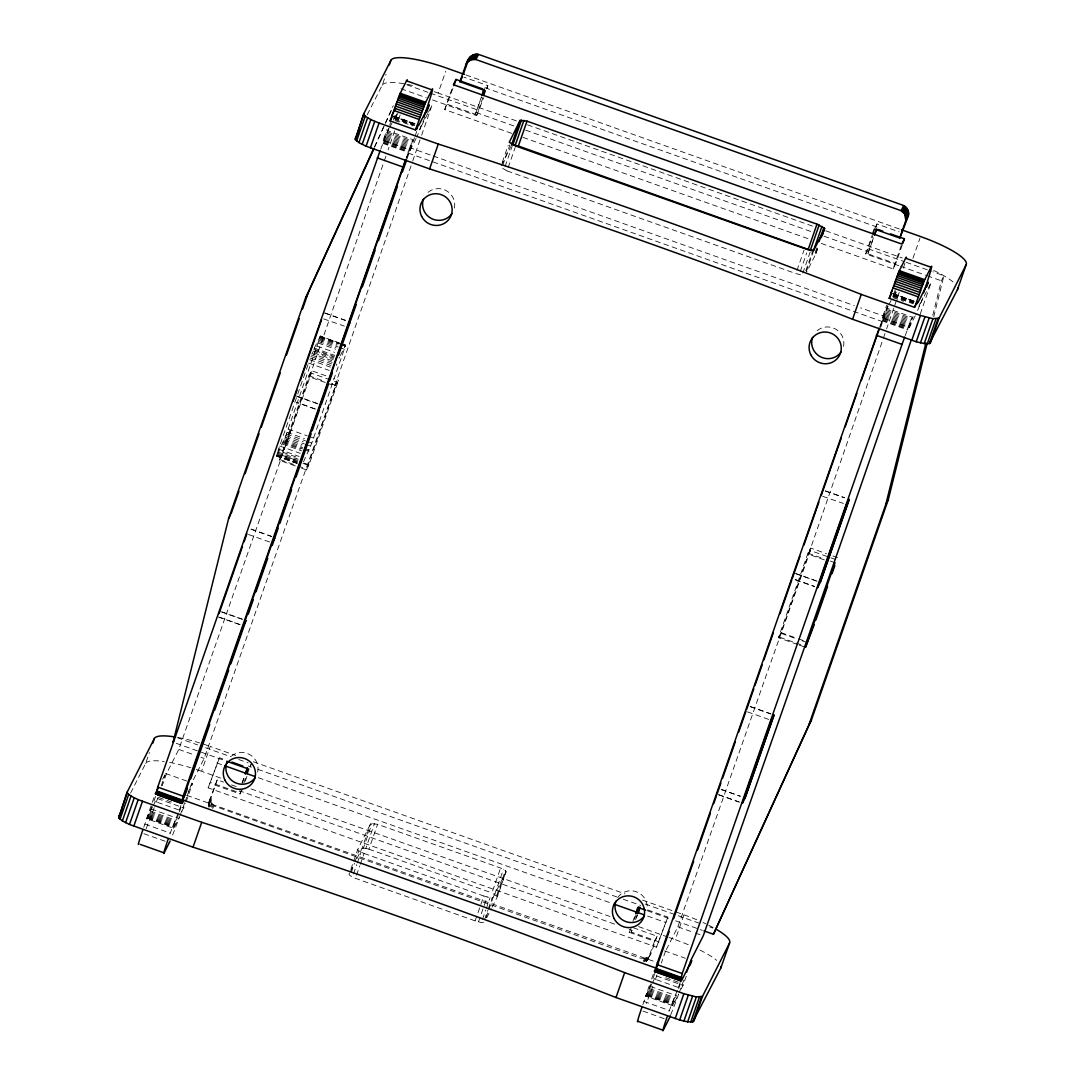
<?xml version="1.0" encoding="UTF-8"?>
<svg xmlns="http://www.w3.org/2000/svg" width="1085" height="1085" viewBox="0 0 1085 1085"><rect width="100%" height="100%" fill="white"/><g stroke="black" fill="none" stroke-linecap="round" stroke-linejoin="round"><path stroke-width="0.75" stroke-dasharray="5 3.75" d="M217.217 779.844L211.127 797.543L211.412 802.1L208.835 807.172L208.551 802.615L217.217 779.844L223.551 782.109M297.005 463.458L276.377 456.12L276.675 454.873L277.624 451.875L298.239 459.199M339.374 342.996L320.36 336.024L285.87 435.627L276.377 456.12M303.447 461.952L311.829 443.046L345.735 345.044L340.297 355.636M932.788 315.328L941.36 280.798L943.936 275.726L932.91 271.806M933.724 316.82L943.936 275.726M307.991 364.668L278.058 450.56L298.673 457.884M155.548 796.39L153.948 801.083L179.323 810.102L170.236 833.09A26.949 0.746 -70.4 0 0 169.124 836.291M179.323 810.102L180.924 805.409M654.635 973.788L653.034 978.48L678.41 987.499L669.323 1010.488A26.949 0.746 -70.4 0 0 668.211 1013.688M678.41 987.499L680.01 982.807M325.283 382.503L309.428 376.861L325.242 331.318A5630.255 157.786 -70.4 0 0 383.71 162.479M326.87 383.059L334.804 385.88L350.618 340.337A5630.255 157.786 -70.4 0 0 411.283 165.164M824.383 559.901L808.515 554.259L824.329 508.716A5630.255 157.786 -70.4 0 0 882.81 339.876M130.634 793.04L145.661 763.42L149.459 752.542M367.218 114.779L382.245 85.159L386.043 74.268M172.583 835.057A53.884 1.492 -70.4 0 0 179.608 816.693L173.654 828.316L146.583 818.687L154.721 795.373M416.125 138.432L410.238 150.042L383.168 140.426L386.965 129.535M143.749 827.272A26.949 0.746 -70.4 0 1 144.861 824.071L152.836 804.243M380.727 149.228L389.203 126.592M389.691 125.209L390.654 122.442M161.231 785.947L165.029 775.056M393.462 120.109L395.632 113.898M295.296 465.967L279.374 460.311L308.872 375.736L311.449 370.65L327.372 376.319M279.374 460.311L281.951 455.225L311.449 370.65M330.342 379.913L311.314 373.145L264.211 506.288A5630.16 155.304 -70.4 0 1 178.781 749.423L166.412 773.808A53.884 1.492 -70.4 0 1 162.221 785.703M406.549 157.881L410.795 148.021L431.532 155.386M406.889 159.197L410.795 148.021M173.654 828.316L181.792 804.989M410.238 150.042L414.565 137.605M415.107 136.045L416.735 131.393M184.762 802.629A53.884 1.492 -70.4 0 1 180.164 815.215L185.589 803.334M186.132 801.774L192.628 783.126L188.22 791.833M424.872 117.302L416.857 136.981M187.122 796.051A53.884 1.492 -70.4 0 0 191.787 782.827L204.156 758.442A5630.16 155.304 -70.4 0 0 289.587 515.307L336.689 382.178L331.929 380.482M301.657 468.232L306.445 469.927L335.943 385.351L338.52 380.279L333.746 378.584M220.716 778.108L201.579 771.313L210.246 746.439L235.77 755.499M516.311 120.828L438.15 93.039L445.745 71.271M306.445 469.927L309.022 464.855L338.52 380.279M647.677 909.908L667.845 917.069L656.493 947.191L208.171 787.832L219.509 757.71L225.707 759.92M511.754 133.387L444.742 109.571L452.879 86.244M208.171 787.832L219.509 757.71M444.742 109.571L453.367 87.22M241.996 783.18L244.708 775.409M447.413 104.323L475.325 114.25L481.292 97.148M242.308 783.044L245.02 775.273M475.325 114.25L481.604 96.999M214.64 784.93L240.016 793.949L241.101 790.843M243.813 783.058L246.526 775.287M432.495 99.928L476.613 115.607L483.123 96.958M245.305 781.091L246.932 776.426M250.174 767.109L251.259 763.989L249.333 767.8M476.613 115.607L483.53 98.098M486.785 88.767L487.87 85.661L464.082 77.198M502.206 162.465L508.173 145.363M502.816 165.137L509.869 144.915M505.081 166.453L512.134 146.244M810.237 251.883L802.1 275.197L795.875 273.569L507.007 170.887L515.144 147.56M492.061 907.236L497.378 896.753L506.044 871.879L505.352 870.631L500.605 868.014L377.607 824.302L370.69 823.515L357.657 849.704L348.99 874.578L350.143 875.69L355.419 878.335L475.135 920.894L481.374 922.535L484.452 922.209M351.228 872.584L354.483 863.253M355.026 861.693L358.823 850.816L357.657 849.704M356.951 858.574L362.024 848.389L370.69 823.515M353.493 873.9L356.748 864.569M357.291 863.009L361.088 852.132L358.823 850.816M362.024 848.389L363.394 848.144L372.074 823.257M356.504 875.215L359.759 865.898M360.301 864.338L364.099 853.461L361.088 852.132M363.394 848.144L365.821 848.416L374.501 823.542M365.821 848.416L368.927 849.175L377.607 824.302M475.135 920.894L483.815 896.02L490.054 897.661L493.132 897.336L506.044 871.879M478.444 921.924L487.124 897.051M482.459 919.415L485.714 910.098M486.256 908.538L490.054 897.661M497.378 896.753L491.939 892.901L500.605 868.014M484.575 919.524L487.83 910.193M488.372 908.647L492.17 897.756M486.08 917.544L488.25 911.332M488.792 909.772L493.132 897.336M494.746 894.243L503.426 869.37M496.672 895.505L505.352 870.631M497.31 896.224L505.99 871.336M796.96 270.463L803.999 250.255M800.255 271.481L806.765 252.832M805.843 270.64L812.353 251.978M806.277 271.779L813.316 251.571M816.842 247.814L815.215 252.479L815.92 253.727L806.725 271.86M815.852 253.185L817.48 248.519M815.92 253.727L818.09 247.516M633.287 927.743L657.09 936.206L654.513 941.278L629.137 932.259L630.222 929.153M632.921 921.368L635.091 915.157M898.828 265.689L865.735 253.917L872.245 235.269M634.413 919.402L636.041 914.736M865.735 253.917L872.652 236.408M875.907 227.077L876.992 223.971L899.194 231.864M659.165 941.943L631.253 932.029L632.324 928.909M635.579 919.592L637.207 914.926M902.245 245.02L895.735 263.682L867.824 253.754L873.791 236.652M636.447 917.896L637.532 914.791M867.824 253.754L873.561 238.076M657.09 936.206L650.851 953.837L646.145 961.608L650.851 953.837M656.493 947.191L667.845 917.069M821.277 243.406L893.077 268.931L901.215 245.603M670.72 1014.773A53.884 1.492 -70.4 0 0 678.695 994.091L672.741 1005.714L645.67 996.084L649.467 985.207M651.637 978.982L653.807 972.77M915.211 315.83L909.325 327.439L882.254 317.824L886.594 305.387M880.274 326.232L884.519 316.359L860.595 307.855M642.835 1004.669A26.949 0.746 -70.4 0 1 643.947 1001.469L651.922 981.654M879.827 326.626L888.289 303.99M880.613 327.548L884.519 316.359M895.274 289.736L892.562 297.507L903.466 301.304M797.57 644.504L778.46 637.709L807.959 553.133L810.536 548.047L826.458 553.716M778.46 637.709L781.037 632.623L810.536 548.047M666.231 949.768L677.867 926.821A5630.16 155.304 -70.4 0 0 763.297 683.686L810.4 550.556L829.428 557.31M688.243 944.696A53.884 11.284 19.2 0 0 675.29 939.691L683.957 914.818L674.395 911.414M912.946 258.311L919.999 238.103M672.741 1005.714L676.538 994.823M678.708 988.611L680.336 983.946M909.325 327.439L913.122 316.562M683.848 980.04A53.884 1.492 -70.4 0 1 679.251 992.612L683.048 985.397L686.846 974.52M922.874 297.805L915.943 314.379M406.115 158.247L413.141 139.762L387.765 130.743M905.202 335.645L912.227 317.159L886.852 308.14M654.513 941.278L647.691 959.899M336.255 365.536L336.825 364.004M312.48 352.218L311.992 353.534L332.607 360.871M320.36 336.024L313.348 350.021L333.963 357.345M339.062 358.199L339.551 357.114M374.311 147.234L393.258 105.665M374.786 146.773L391.631 109.829M501.297 165.666L510.709 146.692M350.428 871.662L354.049 864.392M383.168 140.426L389.054 128.817M389.786 127.365L391.997 123.012M397.951 113.247L394.316 120.408L399.077 122.103M427.693 113.667L419.692 129.427A53.884 1.492 -70.4 0 0 420.817 126.199M428.426 112.23L432.061 105.055A5630.255 157.786 -70.4 0 1 420.587 138.243M309.428 376.861L311.314 373.145M334.804 385.88L336.689 382.178M486.582 88.197L487.87 85.661M162.628 779.301L164.825 774.948M146.583 818.687L152.47 807.077M153.216 805.626L156.891 798.384L183.962 808M208.551 802.615L211.127 797.543M208.388 803.754L210.965 798.682M208.388 804.907L210.965 799.835M208.537 806.06L211.114 800.974M209.92 806.982L211.86 803.171L211.412 802.1M211.155 806.725L212.443 804.188L211.86 803.171M211.86 807.66L213.148 805.111L212.443 804.188M212.687 808.488L213.976 805.952L213.148 805.111M240.016 793.949L242.592 788.863M486.745 917.72L491.302 908.742M875.053 227.782L876.992 223.971M893.077 268.931L895.735 263.682M882.254 317.824L888.14 306.214M888.873 304.763L891.083 300.409M896.318 292.082L893.403 297.805A53.884 1.492 -70.4 0 0 895.627 291.404M808.515 554.259L810.4 550.556M629.137 932.259L631.063 928.448M631.253 932.029L632.107 930.333L628.92 929.194M643.283 960.998L644.571 958.462L648.721 956.522M643.771 961.988L645.697 958.191M644.843 961.568L646.782 957.77M645.86 961.012L647.786 957.214M646.972 960.808L649.549 955.722M645.67 996.084L651.556 984.475M652.302 983.024L655.977 975.781L683.048 985.397M644.571 958.462L639.947 958.069L213.976 805.952M465.967 74.974L899.804 229.179M484.859 87.682L877.358 227.185M527.473 124.789L812.977 226.277M825.739 230.807L902.3 258.013M406.712 84.766L428.765 92.618M430.352 93.174L479.19 110.534M868.312 248.845L904.551 261.729M906.124 262.285L931.337 271.25M476.179 112.555L514.48 126.158M525.642 130.132L811.241 231.648M824.003 236.191L868.678 252.073M400.989 88.726L426.188 97.691M900.401 266.245L925.614 275.21M927.187 275.766L941.36 280.798M522.929 137.361L810.115 239.432M394.357 116.258L414.999 123.717M893.443 293.655L914.085 301.128M392.689 115.851L415.731 124.043M891.775 293.248L914.818 301.44M394.316 116.678L414.931 124.002M893.403 294.076L914.018 301.399M392.607 116.529L414.823 124.422M893.28 294.496L913.909 301.82M394.031 117.641L414.646 124.978M893.118 295.039L913.746 302.376M393.828 118.306L414.443 125.643M892.914 295.717L913.529 303.041M395.157 119.648L412.598 125.86M892.657 296.49L913.272 303.814M387.331 131.95L412.707 140.969M886.418 309.347L911.807 318.38M386.897 133.184L412.273 142.203M885.984 310.581L911.359 319.6M386.463 134.404L411.839 143.437M885.55 311.815L910.925 320.834M386.029 135.625L411.405 144.644M885.116 313.022L910.491 322.042M385.595 136.819L410.971 145.838M884.682 314.216L910.057 323.235M385.175 137.971L410.55 146.99M884.261 315.369L909.637 324.388M433.132 155.955L854.207 305.59M384.768 139.07L410.144 148.089M883.855 316.467L909.23 325.486M384.375 140.114L409.75 149.133M883.461 317.512L908.837 326.531M384.009 141.077L409.384 150.096M883.095 318.475L908.471 327.494M383.656 141.959L409.045 150.991M882.756 319.37L908.131 328.389M383.358 142.759L408.733 151.778M882.444 320.156L907.819 329.175M383.073 143.451L408.448 152.483M882.159 320.862L907.535 329.881M408.218 153.093L881.942 321.445M324.781 312.914L345.396 320.251M825.454 490.881L844.483 497.649M324.686 313.117L345.301 320.455M825.373 491.057L844.401 497.812M323.615 318.895L344.311 326.097M822.701 496.293L843.411 503.454M340.988 343.348L345.722 345.247M320.183 336.255L339.212 343.023M340.798 343.579L345.559 345.274M320.238 336.648L339.279 343.416M340.853 343.972L345.613 345.667M320.061 337.272L339.103 344.04M340.69 344.61L345.437 346.291M319.817 338.1L337.259 344.298M319.505 339.103L336.947 345.301M319.126 340.27L338.154 347.037M339.741 347.607L344.501 349.289M318.692 341.585L336.133 347.783M318.203 343.023L335.658 349.221M317.132 346.156L334.573 352.354M314.162 348.095L334.79 355.432M313.687 349.18L334.302 356.504M312.941 351.038L333.556 358.362M314.067 352.774L333.109 359.542M311.449 354.985L332.064 362.309M310.88 356.517L331.495 363.841M310.296 358.118L330.911 365.455M309.713 359.772L330.328 367.096M308.547 363.082L329.162 370.405M832.832 555.981L837.606 557.676M831.015 557.88L835.775 559.575M308.872 375.736L324.795 381.391M331.169 383.656L335.943 385.351M807.959 553.133L823.881 558.789M830.256 561.053L835.03 562.749M295.852 395.835L318.068 403.728M794.952 573.233L817.154 581.126M297.344 396.608L317.959 403.932M796.444 573.965L817.059 581.302M795.454 579.607L814.496 586.375M795.373 579.783L814.401 586.551M288.203 429.063L307.245 435.831M308.818 436.401L313.579 438.082M287.037 432.373L304.492 438.571M286.454 434.027L305.482 440.781M307.069 441.351L311.829 443.046M285.87 435.627L303.312 441.826M285.301 437.16L304.329 443.928M305.916 444.497L310.676 446.179M284.758 438.611L302.213 444.809M284.256 439.927L301.711 446.125M283.809 441.107L302.837 447.874M304.424 448.444L309.184 450.126M283.402 442.124L302.43 448.892M304.017 449.461L308.777 451.143M283.063 442.965L300.504 449.163M282.575 444.05L301.616 450.804M279.618 445.989L300.233 453.327M278.533 449.122L299.162 456.459M277.245 453.042L297.86 460.365M281.951 455.225L297.873 460.894M304.234 463.159L309.022 464.855M781.037 632.623L796.96 638.292M798.546 638.862L804.921 641.113M276.933 454.045L297.548 461.369M303.013 463.404L307.76 465.085M781.471 633.464L795.753 638.536M802.1 640.801L806.86 642.483M276.675 454.873L297.304 462.196M276.512 455.497L297.127 462.82M276.404 455.917L297.181 463.227M280.5 459.782L296.368 465.424M297.955 465.98L305.889 468.801M779.6 637.18L803.388 645.629M799.157 645.06L805.531 647.325M251.164 529.073L271.793 536.397M750.264 706.471L770.879 713.794M251.069 529.277L271.698 536.6M750.155 706.674L770.784 713.998M248.424 534.485L270.626 542.378M747.511 711.882L769.713 719.775M222.249 611.994L242.864 619.318M721.335 789.392L740.363 796.146M220.567 611.628L242.769 619.521M721.24 789.582L740.268 796.349M219.577 617.27L240.192 624.594M718.663 794.668L739.278 801.991M217.909 616.836L240.124 624.729M718.582 794.803L739.21 802.127M253.32 761.738L624.946 893.837M642.496 900.075L672.795 910.844M177.208 737.664L197.687 744.947M205.567 747.755L230.779 756.706M238.659 759.514L248.112 762.877M645.114 903.981L676.62 915.184M678.206 915.74L700.259 923.593M709.712 926.943L712.859 928.068M248.275 765.942L251.476 767.081M257.85 769.346L616.85 896.956M623.224 899.221L640.787 905.46M176.204 743.306L199.843 751.715M201.417 752.271L225.056 760.666M647.257 910.735L669.323 918.588M675.63 920.826L702.415 930.347M178.781 749.423L194.649 755.052M200.983 757.316L204.156 758.442M216.837 762.958L221.625 764.667M258.325 777.701L610.923 903.032M647.623 916.079L665.173 922.318M677.867 926.821L693.735 932.449M695.322 933.019L701.656 935.27M251.015 788.89L609.892 916.445M638.604 926.644L667.316 936.857M668.902 937.413L675.29 939.691M231.485 784.916L236.245 786.611M614.558 924.095L239.595 790.816L238.741 792.511L210.829 782.583M165.571 773.497L189.455 781.987M664.657 950.908L685.354 958.258M368.927 849.175L491.939 892.901M364.099 853.461L483.815 896.02M186.796 795.346L658.92 963.154M158.722 797.516L171.416 802.032M665.742 977.734L672.09 979.986M673.677 980.555L678.423 982.237M151.181 809.003L176.557 818.022M650.268 986.401L675.643 995.42M150.408 811.214L175.784 820.233M649.495 988.611L674.87 997.63M150.015 812.312L175.39 821.331M649.101 989.71L674.477 998.729M149.621 813.384L174.997 822.403M648.708 990.781L674.083 999.8M149.242 814.401L174.617 823.42M648.328 991.798L673.704 1000.818M148.889 815.364L174.265 824.383M647.976 992.761L673.351 1001.78M148.55 816.245L173.925 825.265M647.636 993.643L673.012 1002.662M148.252 817.032L173.627 826.051M647.338 994.43L672.714 1003.449M147.98 817.71L173.356 826.729M647.067 995.108L672.442 1004.127M147.75 818.266L173.125 827.285M646.836 995.664L672.212 1004.683M144.861 824.071L170.236 833.09M643.947 1001.469L669.323 1010.488M143.912 833.714L169.287 842.733M642.998 1011.111L668.374 1020.131M507.007 170.887L500.578 167.131M665.498 951.206A53.884 1.492 -70.4 0 1 663.193 957.784M662.718 959.113A53.884 1.492 -70.4 0 1 661.308 963.1M657.062 974.9A53.884 1.492 -70.4 0 1 654.987 980.555M652.777 986.523A53.884 1.492 -70.4 0 1 646.294 1003.435M920.229 314.067A5630.255 157.786 -70.4 0 0 931.147 282.453L918.778 306.824A53.884 1.492 -70.4 0 0 919.904 303.597M899.221 292.394A5630.255 157.786 -70.4 0 1 894.298 306.621M893.755 308.208A5630.255 157.786 -70.4 0 1 886.635 328.796M884.994 333.543A5630.255 157.786 -70.4 0 1 883.353 338.303M904.849 263.329A53.884 1.492 -70.4 0 1 903.357 268.212M186.647 797.366A53.884 1.492 -70.4 0 1 185.223 801.327M157.976 797.502A53.884 1.492 -70.4 0 1 154.789 806.182M154.233 807.674A53.884 1.492 -70.4 0 1 145.838 829.388M420.044 139.829A5630.255 157.786 -70.4 0 1 411.839 163.577M400.134 114.996A5630.255 157.786 -70.4 0 1 397.951 121.317M394.669 130.81A5630.255 157.786 -70.4 0 1 388.105 149.811M385.907 156.145A5630.255 157.786 -70.4 0 1 384.266 160.905M396.54 114.006A53.884 1.492 -70.4 0 1 394.872 118.794M683.957 914.818A53.884 11.284 19.2 0 1 696.923 919.822M702.999 922.494A53.884 11.284 19.2 0 1 705.874 923.837M708.654 925.193A53.884 11.284 19.2 0 1 713.794 927.892M178.293 737.556A53.884 11.284 19.2 0 1 199.586 742.899M203.587 744.161A53.884 11.284 19.2 0 1 210.246 746.439M145.661 763.42A53.884 11.284 19.2 0 1 164.174 761.521M169.613 762.429A53.884 11.284 19.2 0 1 190.906 767.773M196.236 769.482A53.884 11.284 19.2 0 1 201.579 771.313M699.974 950.067A53.884 11.284 19.2 0 1 716.67 960.388M382.245 85.159A53.884 11.284 19.2 0 1 415.175 86.108M434.149 91.655A53.884 11.284 19.2 0 1 438.15 93.039M933.778 270.45A53.884 11.284 19.2 0 1 953.24 282.127M231.376 756.204A16.166 15.8 26.9 0 1 257.579 772.439M817.168 330.667A16.166 15.8 26.9 0 1 842.977 348.231M617.718 897.566A16.166 15.8 26.9 0 1 647.135 908.023M428.046 192.357A16.166 15.8 26.9 0 1 454.249 208.605M315.396 409.004L296.354 402.25L315.315 409.14"/><path stroke-width="1.5" d="M872.788 233.709L874.415 229.043L899.791 238.063L905.88 220.377L904.565 213.731L901.079 210.653L475.922 59.526L471.297 59.729L468.272 61.384L466.143 64.069L459.918 81.714L485.293 90.733L483.666 95.399M899.791 238.063L908.145 216.403C909.8 211.928 907.074 206.598 902.584 205.106L479.624 54.765C473.223 52.27 467.608 58.305 466.143 64.069M156.186 794.437L157.745 787.113L380.143 150.666M157.773 795.007L181.561 803.47L183.121 796.146L405.519 159.685M654.974 972.77L656.832 964.524L879.23 328.063M680.349 981.789L682.207 973.543L904.619 337.082M373.606 148.781L305.522 298.117L228.582 518.684L173.057 742.194L174.346 739.644M703.989 930.903L713.442 934.266L808.881 724.943L885.808 504.376L925.844 343.28M713.442 934.266L811.458 719.87L888.384 499.303L927.2 343.131M916.703 304.166L917.273 302.105L914.574 307.34L889.198 298.321L898.95 271.508L905.609 258.216A53.884 1.492 -70.4 0 1 906.26 258.121M417.359 127.542L418.186 124.707L415.487 129.942L390.112 120.923L399.863 94.11L406.509 80.819A53.884 1.492 -70.4 0 1 407.16 80.724M416.748 129.373L417.074 128.423M716.154 929.221A53.884 11.284 19.2 0 1 729.568 943.014L720.888 967.888L692.813 1021.867L687.673 1021.826L679.644 1020.009L615.995 997.522A1516.423 317.715 19.2 0 0 193.035 847.182L129.495 824.464L122.361 820.897L118.753 817.819L127.298 791.86L154.341 738.546A53.884 11.284 19.2 0 1 175.512 737.054M901.404 229.749L920.541 236.544A53.884 11.284 19.2 0 1 966.138 264.74L957.472 289.614L929.397 343.606L924.244 343.565L916.215 341.748L852.566 319.261A1516.423 317.715 19.2 0 0 429.606 168.921L366.079 146.204L358.945 142.623L355.324 139.558L363.868 113.6L390.925 60.285A53.884 11.284 19.2 0 1 446.83 68.165L464.38 74.404M118.753 817.819L127.298 791.86M355.324 139.558L363.868 113.6M120.028 819.243L128.708 794.356L127.433 792.945M356.612 140.969L365.279 116.095L364.004 114.684M122.361 820.897L131.041 796.024L128.708 794.356M358.945 142.623L367.612 117.75L365.279 116.095M231.159 513.598L238.971 491.22M245.101 473.643L259.03 433.688M261.268 427.3L280.215 372.955M286.359 355.378L299.175 318.61M302.525 309.022L308.099 293.045L374.081 148.32M152.714 743.211L154.341 738.546M389.298 64.951L390.925 60.285M125.589 822.674L134.269 797.8L131.041 796.024M362.173 144.413L370.839 119.54L367.612 117.75M129.495 824.464L138.175 799.591L134.269 797.8M366.079 146.204L374.759 121.33L370.839 119.54M133.821 826.133L142.501 801.259L138.175 799.591M370.392 147.872L379.072 122.998L374.759 121.33M219.021 613.649L242.457 546.542M244.057 541.89L246.905 533.779M293.113 401.26L297.005 390.098M300.342 380.523L321.553 319.79M415.487 129.942L425.239 103.129L431.898 89.838L406.509 80.819M669.16 931.486L656.344 968.227L182.633 799.848L405.993 159.481M185.766 793.176L187.434 788.388M190.784 778.799L209.717 724.482M214.735 710.105L228.664 670.164M230.902 663.776L245.942 620.647M248.262 614.069L253.266 599.72M256.046 591.745L267.724 558.26M272.186 545.497L274.966 537.523L272.213 542.948M275.427 536.126L278.208 528.137M279.876 523.336L291.594 489.769M296.056 476.993L311.097 433.837M312.222 430.636L319.465 409.859M321.241 404.854L328.47 384.131M329.582 380.943L332.363 372.969M338.479 355.432L350.157 321.947L347.403 327.358M350.618 320.55L356.192 304.573M362.322 286.996L375.139 250.255M378.475 240.667L397.422 186.349M402.44 171.972L406.333 160.797M426.5 112.637L429.212 104.852L418.905 125.168M453.91 85.661L456.08 79.449L482.445 88.821M193.035 847.182L201.715 822.308L142.501 801.259M429.606 168.921L438.286 144.047L379.072 122.998M463.539 73.617L468.72 58.997M245.251 773.849L247.421 767.637M481.835 95.588L484.005 89.363M245.563 773.713L247.19 769.048M482.147 95.453L484.317 89.228M247.068 773.741L248.682 769.075L226.629 761.236M511.428 145.241L520.108 120.367L527.012 121.154L816.991 224.147L824.532 228.311L822.43 235.079M521.478 120.109L512.812 144.983L518.345 146.027L813.289 251.205L821.969 226.331M515.239 145.268L523.906 120.394M518.345 146.027L527.012 121.154M808.325 249.035L816.991 224.147M810.481 249.862L819.161 224.988M819.012 241.602L823.895 227.606M821.277 237.642L824.532 228.311M635.634 913.597L637.804 907.385L645.683 910.179M636.583 913.19L638.753 906.965M637.749 913.367L639.919 907.155M874.334 235.106L876.504 228.881M638.075 913.231L639.702 908.565M874.646 234.97L876.273 230.305M615.995 997.522L624.662 972.648A1516.423 317.715 19.2 0 0 201.715 822.308M852.566 319.261L861.246 294.388A1516.423 317.715 19.2 0 0 438.286 144.047M902.788 243.474L904.415 238.809L890.459 233.845M673.609 918.71L693.668 861.192M697.574 850.016L710.39 813.275M713.727 803.687L716.52 795.698M716.995 794.234L720.901 783.072M722.569 778.298L735.359 741.611M738.695 732.049L745.924 711.326M746.561 709.59L753.804 688.799M754.916 685.598L762.172 664.82M763.84 660.019L773.32 632.84M780.02 613.662L791.724 580.082M792.199 578.658L799.984 556.334M803.876 545.172L818.89 502.111M821.209 495.56L841.268 438.055M845.161 426.88L856.865 393.326M861.327 380.55L879.148 329.42M914.574 307.34L924.325 280.527L930.984 267.236L905.609 258.216M771.381 720.209L742.384 803.253L745.124 797.841L774.053 714.92L771.299 720.345M846.585 504.579L817.575 587.677L820.328 582.252L849.243 499.344L846.503 504.756M745.029 798.045L773.958 715.123M820.233 582.428L849.162 499.507M690.101 965.189L691.728 960.523L681.421 980.84L654.35 971.211L656.561 966.857M926.671 286.915L928.299 282.263L917.991 302.566M675.209 1018.571L683.875 993.697L696.339 996.952L702.51 996.328L729.568 943.014M911.78 340.31L920.46 315.423L932.924 318.692L939.095 318.054L966.138 264.74M835.03 562.749L805.531 647.325L814.225 624.702M815.893 619.915L827.584 586.402M832.032 573.639L834.826 565.651M679.644 1020.009L688.324 995.135M916.215 341.748L924.895 316.874M683.889 1021.121L692.569 996.247M920.473 342.86L929.153 317.986M687.673 1021.826L696.339 996.952M924.244 343.565L932.924 318.692M690.711 1022.084L699.391 997.21M927.295 343.823L935.975 318.949M692.813 1021.867L701.493 996.993M929.397 343.606L938.077 318.732M693.844 1021.202L702.51 996.328M930.415 342.928L939.095 318.054M520.108 120.367L509.258 142.257L515.687 146L807.85 249.713L813.859 250.011L824.6 228.854M355.202 138.473L358.959 131.068M391.834 115.552L395.523 108.297M390.112 120.923L392.038 117.112M305.522 298.117L308.099 293.045M228.582 518.684L230.522 514.873M456.08 79.449L453.421 84.698L901.757 244.057L904.415 238.809M466.74 63.093L469.317 58.007M467.445 62.184L470.022 57.112M468.272 61.384L470.849 56.312M469.208 60.706L471.785 55.633M470.225 60.15L472.802 55.077M459.918 81.714L462.495 76.642M471.297 59.729L473.874 54.657M472.436 59.458L475.013 54.372M473.589 59.322L476.166 54.25M474.755 59.349L477.332 54.277M475.922 59.526L478.499 54.453M318.488 410.279L320.55 406.21M118.618 816.734L122.374 809.329M158.207 788.008L155.263 793.813L182.334 803.429L183.799 800.54M243.284 625.855L246.037 620.444M182.633 799.848L185.209 794.776M140.345 844.428L164.133 852.891L169.287 842.733A53.884 1.492 -70.4 0 0 170.101 840.984M901.079 210.653L903.656 205.567M902.096 211.249L904.673 206.164M903.018 211.968L905.595 206.882M903.846 212.796L906.423 207.723M904.565 213.731L907.128 208.645M905.134 214.735L907.711 209.663M905.582 215.82L908.159 210.734M905.88 216.932L908.457 211.86M906.029 218.085L908.606 212.999M906.029 219.238L908.606 214.152M905.88 220.377L908.457 215.291M890.934 292.95L892.399 290.048M889.198 298.321L891.124 294.51M885.808 504.376L888.384 499.303M808.881 724.943L811.458 719.87M641.791 1007.734A26.949 0.746 -70.4 0 0 637.844 1021.27L663.22 1030.289L668.374 1020.131A53.884 1.492 -70.4 0 0 670.299 1015.804M878.05 229.437L882.702 231.091M400.229 93.242L425.605 102.275M899.316 270.653L924.691 279.672M399.863 94.11L425.239 103.129M898.95 271.508L924.325 280.527M399.402 95.222L424.777 104.241M898.489 272.62L923.878 281.639M398.873 96.579L424.249 105.598M897.96 273.976L923.335 282.995M398.263 98.152L423.638 107.171M897.349 275.549L922.725 284.568M397.598 99.915L422.974 108.934M896.685 277.312L922.06 286.332M396.879 101.841L422.255 110.86M895.966 279.238L921.341 288.257M396.12 103.889L421.495 112.908M895.206 281.286L920.595 290.305M395.347 106.032L420.722 115.051M894.433 283.429L919.809 292.448M394.56 108.229L419.936 117.248M893.647 285.626L919.022 294.645M393.774 110.439L419.149 119.459M892.86 287.837L918.235 296.856M861.246 294.388L920.46 315.423M377.227 157.868L402.603 166.887M876.314 335.265L901.689 344.298M231.905 762.118L242.769 765.983M224.826 765.793L255.138 776.575M614.124 904.171L644.436 914.94M157.745 787.113L183.121 796.146M656.832 964.524L682.207 973.543M157.162 791.128L182.538 800.147M656.249 968.525L681.624 977.544M157.013 791.752L182.388 800.771M656.099 969.149L681.475 978.168M156.864 792.253L182.239 801.272M655.95 969.651L681.326 978.67M156.688 792.877L182.063 801.896M655.774 970.275L681.149 979.294M156.457 793.61L181.832 802.629M655.543 971.007L680.919 980.026M655.272 971.848L679.074 980.297M624.662 972.648L683.875 993.697M663.22 1030.289A26.949 0.746 -70.4 0 1 667.167 1016.753M686.683 972.119A53.884 1.492 -70.4 0 0 690.874 960.225L703.243 935.84A5630.16 155.304 -70.4 0 0 788.673 692.705L849.704 517.735A5630.255 157.786 -70.4 0 0 910.925 340.975M930.984 267.236A53.884 1.492 -70.4 0 1 923.593 292.828M164.133 852.891A26.949 0.746 -70.4 0 1 168.08 839.356M138.758 843.859A26.949 0.746 -70.4 0 1 142.691 830.337M431.898 89.838A53.884 1.492 -70.4 0 1 424.004 116.895M721.132 966.409A53.884 11.284 19.2 0 1 720.888 967.888M957.702 288.135A53.884 11.284 19.2 0 1 957.472 289.614M644.449 915.754A16.166 15.8 26.9 0 1 615.86 901.242M841.106 351.906A16.166 15.8 26.9 0 1 812.529 337.408M255.328 777.443A16.166 15.8 26.9 0 1 226.738 762.931M451.984 213.596A16.166 15.8 26.9 0 1 423.408 199.097M224.934 780.156A16.166 15.8 26.9 0 0 252.751 782.516A16.166 15.8 26.9 0 0 240.477 757.601A16.166 15.8 26.9 0 0 224.934 780.156M810.726 354.619A16.166 15.8 26.9 0 0 838.529 356.992A16.166 15.8 26.9 0 0 826.255 332.078A16.166 15.8 26.9 0 0 810.726 354.619M614.056 918.466A16.166 15.8 26.9 0 0 641.872 920.826A16.166 15.8 26.9 0 0 629.598 895.912A16.166 15.8 26.9 0 0 614.056 918.466M421.604 216.308A16.166 15.8 26.9 0 0 449.421 218.682A16.166 15.8 26.9 0 0 437.147 193.767A16.166 15.8 26.9 0 0 421.604 216.308"/></g></svg>
